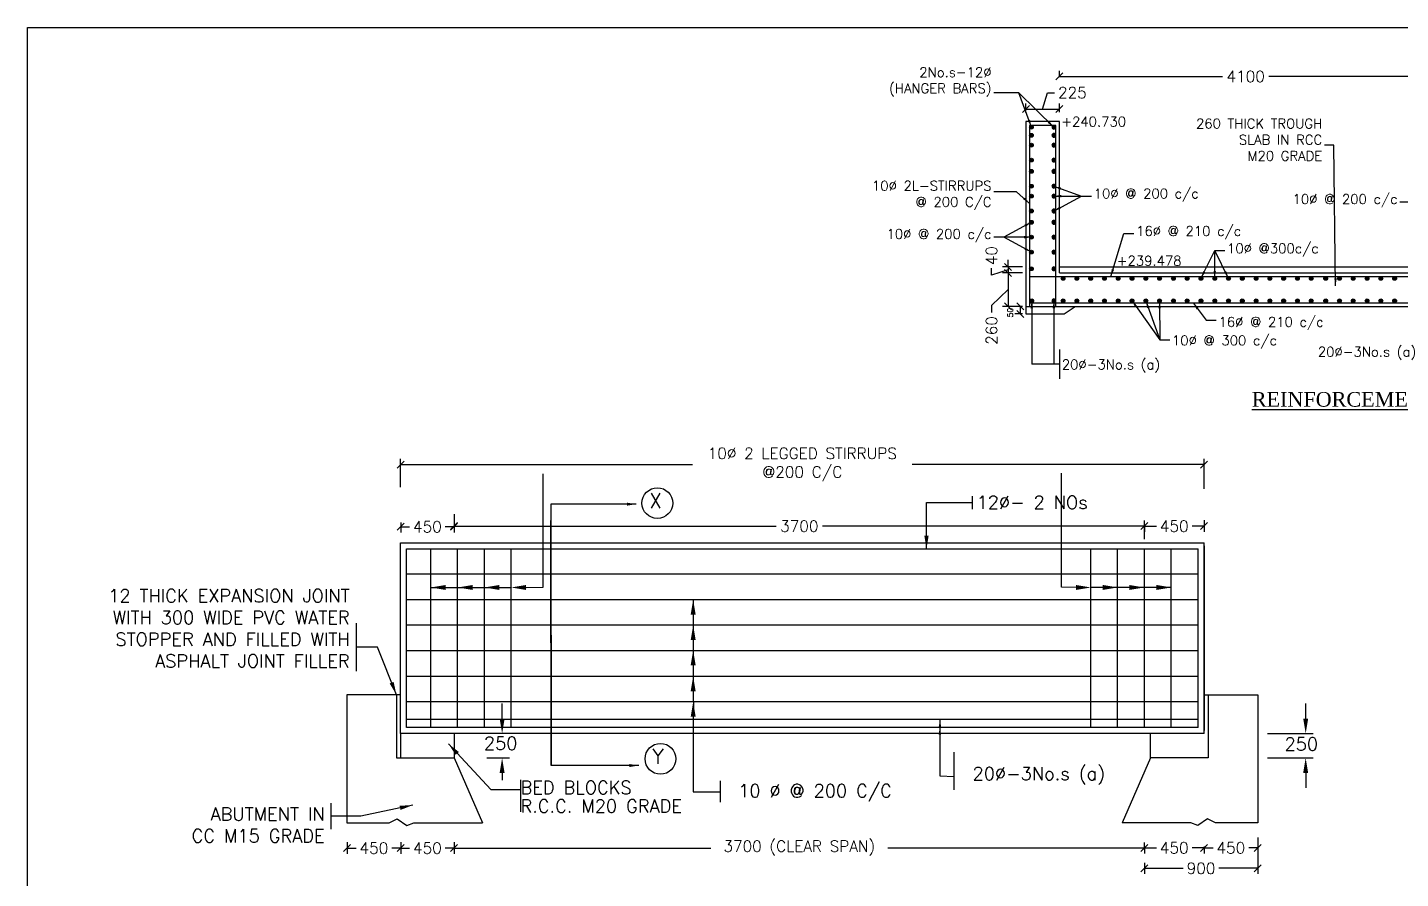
# Model space of a CAD drawing. Header units: inches. Extents: x 103704 to 195057, y -107980 to 89240.
# Drawn here: x 150575 to 169005, y -95911 to -84488 of the extents above; entities that cross this region are included whole.
import ezdxf
from ezdxf.enums import TextEntityAlignment as Align

# ---------------------------------------------------------------- set-up
doc = ezdxf.new("R2010")
doc.units = ezdxf.units.IN
doc.header["$LTSCALE"] = 100
doc.header["$MEASUREMENT"] = 0
doc.header["$PDMODE"] = 3
for name, color, linetype in [('Dim', 7, 'Continuous'), ('ren', 7, 'Continuous'), ('Text', 7, 'Continuous')]:
    doc.layers.add(name, color=color, linetype=linetype)
doc.styles.add('ARIAL', font='times.ttf')
doc.styles.add('ROMANS', font='romans')
doc.dimstyles.new('ISO-25', dxfattribs={"dimscale": 50, "dimtxt": 2.5, "dimasz": 2.5, "dimexe": 1.25, "dimexo": 0.625, "dimtad": 1, "dimtxsty": 'ROMANS', "dimcen": 2.5, "dimadec": 0, "dimazin": 0, "dimtfac": 1, "dimtmove": 0, "dimatfit": 3, "dimfxl": 1, "dimarcsym": 0})
doc.dimstyles.new('Raj-50', dxfattribs={"dimscale": 50, "dimtxt": 2, "dimasz": 1.25, "dimexe": 1, "dimexo": 0.625, "dimtad": 0, "dimtxsty": 'ROMANS', "dimblk": 'OBLIQUE', "dimcen": 1.25, "dimclrd": 256, "dimclre": 256, "dimclrt": 256, "dimadec": 0, "dimazin": 0, "dimtfac": 1, "dimtmove": 1, "dimatfit": 3, "dimfxl": 1, "dimlwd": -1, "dimlwe": -1, "dimarcsym": 0})
doc.dimstyles.new('Raj-75', dxfattribs={"dimscale": 75, "dimtxt": 2, "dimasz": 1.25, "dimexe": 1, "dimexo": 0.625, "dimtad": 0, "dimtxsty": 'ROMANS', "dimblk": 'OBLIQUE', "dimcen": 1.25, "dimclrd": 256, "dimclre": 256, "dimclrt": 256, "dimadec": 0, "dimazin": 0, "dimtfac": 1, "dimtmove": 1, "dimatfit": 3, "dimfxl": 1, "dimlwd": -1, "dimlwe": -1, "dimarcsym": 0})

# ---------------------------------------------------------------- blocks, each defined once
blk = doc.blocks.new('_Oblique')
at = {"color": 0, "linetype": 'ByBlock', "lineweight": -2}
blk.add_line((-0.5, -0.5), (0.5, 0.5), dxfattribs=at)
blk = doc.blocks.new('*D175')
at = {"layer": 'Defpoints', "color": 0, "transparency": 16777216}
for p in [(154865, -95375), (155585, -95375), (155585, -95502)]:
    blk.add_point(p, dxfattribs=at)
at = {"layer": 'Dim', "transparency": 16777216}
for p, q in [((154865, -95422), (154865, -95577)), ((155585, -95422), (155585, -95577)), ((154865, -95502), (154985, -95502)), ((155585, -95502), (155465, -95502))]:
    blk.add_line(p, q, dxfattribs=at)
at = {"layer": 'Dim', "transparency": 16777216, "xscale": 93.75, "yscale": 93.75, "zscale": 93.75, "rotation": 180}
blk.add_blockref('_Oblique', (154865, -95502), dxfattribs=at)
at = {"layer": 'Dim', "transparency": 16777216, "xscale": 93.75, "yscale": 93.75, "zscale": 93.75}
blk.add_blockref('_Oblique', (155585, -95502), dxfattribs=at)
at = {"layer": 'Dim', "transparency": 16777216, "insert": (155225, -95502), "char_height": 150, "attachment_point": 5, "style": 'ROMANS'}
blk.add_mtext('450', dxfattribs=at)
blk = doc.blocks.new('*D176')
at = {"layer": 'Defpoints', "color": 0, "transparency": 16777216}
for p in [(155585, -95400), (156302, -95375), (156302, -95502)]:
    blk.add_point(p, dxfattribs=at)
at = {"layer": 'Dim', "transparency": 16777216}
for p, q in [((155585, -95447), (155585, -95577)), ((156302, -95422), (156302, -95577)), ((155585, -95502), (155704, -95502)), ((156302, -95502), (156183, -95502))]:
    blk.add_line(p, q, dxfattribs=at)
at = {"layer": 'Dim', "transparency": 16777216, "xscale": 93.75, "yscale": 93.75, "zscale": 93.75, "rotation": 180}
blk.add_blockref('_Oblique', (155585, -95502), dxfattribs=at)
at = {"layer": 'Dim', "transparency": 16777216, "xscale": 93.75, "yscale": 93.75, "zscale": 93.75}
blk.add_blockref('_Oblique', (156302, -95502), dxfattribs=at)
at = {"layer": 'Dim', "transparency": 16777216, "insert": (155943, -95502), "char_height": 150, "attachment_point": 5, "style": 'ROMANS'}
blk.add_mtext('450', dxfattribs=at)
blk = doc.blocks.new('*D177')
at = {"layer": 'Defpoints', "color": 0, "transparency": 16777216}
for p in [(165567, -91131), (166367, -91054), (166367, -91181)]:
    blk.add_point(p, dxfattribs=at)
at = {"layer": 'Dim', "transparency": 16777216}
for p, q in [((165567, -91178), (165567, -91256)), ((165567, -91181), (165728, -91181)), ((166367, -91181), (166207, -91181)), ((166367, -91101), (166367, -91256))]:
    blk.add_line(p, q, dxfattribs=at)
at = {"layer": 'Dim', "transparency": 16777216, "xscale": 93.75, "yscale": 93.75, "zscale": 93.75, "rotation": 180}
blk.add_blockref('_Oblique', (165567, -91181), dxfattribs=at)
at = {"layer": 'Dim', "transparency": 16777216, "xscale": 93.75, "yscale": 93.75, "zscale": 93.75}
blk.add_blockref('_Oblique', (166367, -91181), dxfattribs=at)
at = {"layer": 'Dim', "transparency": 16777216, "insert": (165967, -91181), "char_height": 150, "attachment_point": 5, "style": 'ROMANS'}
blk.add_mtext('450', dxfattribs=at)
blk = doc.blocks.new('*D178')
at = {"layer": 'Defpoints', "color": 0, "transparency": 16777216}
for p in [(165567, -95465), (166367, -95434), (166367, -95499)]:
    blk.add_point(p, dxfattribs=at)
at = {"layer": 'Dim', "transparency": 16777216}
for p, q in [((165567, -95499), (165728, -95499)), ((165567, -95512), (165567, -95574)), ((166367, -95499), (166207, -95499)), ((166367, -95481), (166367, -95574))]:
    blk.add_line(p, q, dxfattribs=at)
at = {"layer": 'Dim', "transparency": 16777216, "xscale": 93.75, "yscale": 93.75, "zscale": 93.75, "rotation": 180}
blk.add_blockref('_Oblique', (165567, -95499), dxfattribs=at)
at = {"layer": 'Dim', "transparency": 16777216, "xscale": 93.75, "yscale": 93.75, "zscale": 93.75}
blk.add_blockref('_Oblique', (166367, -95499), dxfattribs=at)
at = {"layer": 'Dim', "transparency": 16777216, "insert": (165967, -95499), "char_height": 150, "attachment_point": 5, "style": 'ROMANS'}
blk.add_mtext('450', dxfattribs=at)
blk = doc.blocks.new('*D179')
at = {"layer": 'Defpoints', "color": 0, "transparency": 16777216}
for p in [(156302, -90971), (165567, -91181), (165567, -91403)]:
    blk.add_point(p, dxfattribs=at)
at = {"layer": 'Dim', "transparency": 16777216}
for p, q in [((156302, -91018), (156302, -91256)), ((156302, -91181), (160623, -91181)), ((165567, -91181), (161246, -91181)), ((165567, -91357), (165567, -91106))]:
    blk.add_line(p, q, dxfattribs=at)
at = {"layer": 'Dim', "transparency": 16777216, "xscale": 93.75, "yscale": 93.75, "zscale": 93.75, "rotation": 180}
blk.add_blockref('_Oblique', (156302, -91181), dxfattribs=at)
at = {"layer": 'Dim', "transparency": 16777216, "xscale": 93.75, "yscale": 93.75, "zscale": 93.75}
blk.add_blockref('_Oblique', (165567, -91181), dxfattribs=at)
at = {"layer": 'Dim', "transparency": 16777216, "insert": (160935, -91181), "char_height": 150, "attachment_point": 5, "style": 'ROMANS'}
blk.add_mtext('3700', dxfattribs=at)
blk = doc.blocks.new('*D180')
at = {"layer": 'Defpoints', "color": 0, "transparency": 16777216}
for p in [(155585, -91085), (156302, -91085), (156302, -91189)]:
    blk.add_point(p, dxfattribs=at)
at = {"layer": 'Dim', "transparency": 16777216}
for p, q in [((155585, -91132), (155585, -91264)), ((155585, -91189), (155704, -91189)), ((156302, -91189), (156183, -91189)), ((156302, -91132), (156302, -91264))]:
    blk.add_line(p, q, dxfattribs=at)
at = {"layer": 'Dim', "transparency": 16777216, "xscale": 93.75, "yscale": 93.75, "zscale": 93.75, "rotation": 180}
blk.add_blockref('_Oblique', (155585, -91189), dxfattribs=at)
at = {"layer": 'Dim', "transparency": 16777216, "xscale": 93.75, "yscale": 93.75, "zscale": 93.75}
blk.add_blockref('_Oblique', (156302, -91189), dxfattribs=at)
at = {"layer": 'Dim', "transparency": 16777216, "insert": (155943, -91189), "char_height": 150, "attachment_point": 5, "style": 'ROMANS'}
blk.add_mtext('450', dxfattribs=at)
blk = doc.blocks.new('*D181')
at = {"layer": 'Defpoints', "color": 0, "transparency": 16777216}
for p in [(166367, -95434), (167087, -95314), (167087, -95499)]:
    blk.add_point(p, dxfattribs=at)
at = {"layer": 'Dim', "transparency": 16777216}
for p, q in [((167087, -95361), (167087, -95574)), ((166367, -95481), (166367, -95574)), ((166367, -95499), (166488, -95499)), ((167087, -95499), (166967, -95499))]:
    blk.add_line(p, q, dxfattribs=at)
at = {"layer": 'Dim', "transparency": 16777216, "xscale": 93.75, "yscale": 93.75, "zscale": 93.75, "rotation": 180}
blk.add_blockref('_Oblique', (166367, -95499), dxfattribs=at)
at = {"layer": 'Dim', "transparency": 16777216, "xscale": 93.75, "yscale": 93.75, "zscale": 93.75}
blk.add_blockref('_Oblique', (167087, -95499), dxfattribs=at)
at = {"layer": 'Dim', "transparency": 16777216, "insert": (166727, -95499), "char_height": 150, "attachment_point": 5, "style": 'ROMANS'}
blk.add_mtext('450', dxfattribs=at)
blk = doc.blocks.new('*D182')
at = {"layer": 'Defpoints', "color": 0, "transparency": 16777216}
for p in [(156302, -95502), (165567, -95502), (165567, -95567)]:
    blk.add_point(p, dxfattribs=at)
at = {"layer": 'Dim', "transparency": 16777216}
for p, q in [((165567, -95520), (165567, -95427)), ((156302, -95502), (159745, -95502)), ((156302, -95549), (156302, -95577)), ((165567, -95502), (162124, -95502))]:
    blk.add_line(p, q, dxfattribs=at)
at = {"layer": 'Dim', "transparency": 16777216, "xscale": 93.75, "yscale": 93.75, "zscale": 93.75, "rotation": 180}
blk.add_blockref('_Oblique', (156302, -95502), dxfattribs=at)
at = {"layer": 'Dim', "transparency": 16777216, "xscale": 93.75, "yscale": 93.75, "zscale": 93.75}
blk.add_blockref('_Oblique', (165567, -95502), dxfattribs=at)
at = {"layer": 'Dim', "transparency": 16777216, "insert": (160935, -95502), "char_height": 150, "attachment_point": 5, "style": 'ROMANS'}
blk.add_mtext('3700 (CLEAR SPAN)', dxfattribs=at)
blk = doc.blocks.new('*D183')
at = {"layer": 'Defpoints', "color": 0, "transparency": 16777216}
for p in [(167087, -95491), (165567, -95656), (167087, -95773)]:
    blk.add_point(p, dxfattribs=at)
at = {"layer": 'Dim', "transparency": 16777216}
for p, q in [((167087, -95538), (167087, -95848)), ((165567, -95702), (165567, -95848)), ((165567, -95773), (166088, -95773)), ((167087, -95773), (166567, -95773))]:
    blk.add_line(p, q, dxfattribs=at)
at = {"layer": 'Dim', "transparency": 16777216, "xscale": 93.75, "yscale": 93.75, "zscale": 93.75, "rotation": 180}
blk.add_blockref('_Oblique', (165567, -95773), dxfattribs=at)
at = {"layer": 'Dim', "transparency": 16777216, "xscale": 93.75, "yscale": 93.75, "zscale": 93.75}
blk.add_blockref('_Oblique', (167087, -95773), dxfattribs=at)
at = {"layer": 'Dim', "transparency": 16777216, "insert": (166327, -95773), "char_height": 150, "attachment_point": 5, "style": 'ROMANS'}
blk.add_mtext('900', dxfattribs=at)
blk = doc.blocks.new('*D184')
at = {"layer": 'Defpoints', "color": 0, "transparency": 16777216}
for p in [(155582, -90354), (155582, -90703), (166367, -90729)]:
    blk.add_point(p, dxfattribs=at)
at = {"layer": 'Dim', "transparency": 16777216}
for p, q in [((155582, -90656), (155582, -90279)), ((166367, -90682), (166367, -90279)), ((155582, -90354), (159499, -90354)), ((166367, -90354), (162450, -90354))]:
    blk.add_line(p, q, dxfattribs=at)
at = {"layer": 'Dim', "transparency": 16777216, "xscale": 93.75, "yscale": 93.75, "zscale": 93.75, "rotation": 180}
blk.add_blockref('_Oblique', (155582, -90354), dxfattribs=at)
at = {"layer": 'Dim', "transparency": 16777216, "xscale": 93.75, "yscale": 93.75, "zscale": 93.75}
blk.add_blockref('_Oblique', (166367, -90354), dxfattribs=at)
at = {"layer": 'Dim', "transparency": 16777216, "insert": (160975, -90354), "char_height": 150, "attachment_point": 5, "style": 'ROMANS'}
blk.add_mtext('10%%C 2 LEGGED STIRRUPS\\P@200 C/C ', dxfattribs=at)
blk = doc.blocks.new('*D192')
at = {"layer": 'Defpoints', "color": 0, "transparency": 16777216}
for p in [(163976, -85675), (164426, -85583), (164426, -85670)]:
    blk.add_point(p, dxfattribs=at)
at = {"layer": 'Dim', "transparency": 16777216}
for p, q in [((163976, -85629), (163976, -85508)), ((164201, -85583), (164267, -85363)), ((164267, -85363), (164360, -85363)), ((164426, -85623), (164426, -85508)), ((163976, -85583), (164426, -85583))]:
    blk.add_line(p, q, dxfattribs=at)
at = {"layer": 'Dim', "transparency": 16777216, "xscale": 93.75, "yscale": 93.75, "zscale": 93.75, "rotation": 180}
blk.add_blockref('_Oblique', (163976, -85583), dxfattribs=at)
at = {"layer": 'Dim', "transparency": 16777216, "xscale": 93.75, "yscale": 93.75, "zscale": 93.75}
blk.add_blockref('_Oblique', (164426, -85583), dxfattribs=at)
at = {"layer": 'Dim', "transparency": 16777216, "insert": (164600, -85363), "char_height": 150, "attachment_point": 5, "style": 'ROMANS'}
blk.add_mtext('225', dxfattribs=at)
blk = doc.blocks.new('*D194')
at = {"layer": 'Defpoints', "color": 0, "transparency": 16777216}
for p in [(163976, -87702), (163736, -87782), (163976, -87782)]:
    blk.add_point(p, dxfattribs=at)
at = {"layer": 'Dim', "transparency": 16777216}
for p, q in [((163515, -87813), (163515, -87719)), ((163929, -87702), (163661, -87702)), ((163736, -87702), (163736, -87608)), ((163736, -87702), (163736, -87782)), ((163736, -87702), (163736, -87782)), ((163736, -87742), (163515, -87813)), ((163929, -87782), (163661, -87782)), ((163736, -87782), (163736, -87875))]:
    blk.add_line(p, q, dxfattribs=at)
at = {"layer": 'Dim', "transparency": 16777216, "xscale": 93.75, "yscale": 93.75, "zscale": 93.75}
for p, rotation in [((163736, -87702), 270), ((163736, -87782), 90)]:
    blk.add_blockref('_Oblique', p, dxfattribs=dict(at, rotation=rotation))
at = {"layer": 'Dim', "transparency": 16777216, "insert": (163515, -87551), "char_height": 150, "attachment_point": 5, "rotation": 90, "style": 'ROMANS'}
blk.add_mtext('40', dxfattribs=at)
blk = doc.blocks.new('*D195')
at = {"layer": 'Defpoints', "color": 0, "transparency": 16777216}
for p in [(163976, -87782), (163736, -88232), (163976, -88232)]:
    blk.add_point(p, dxfattribs=at)
at = {"layer": 'Dim', "transparency": 16777216}
for p, q in [((163929, -87782), (163661, -87782)), ((163736, -87782), (163736, -88232)), ((163736, -88007), (163515, -88221)), ((163515, -88221), (163515, -88315)), ((163929, -88232), (163661, -88232))]:
    blk.add_line(p, q, dxfattribs=at)
at = {"layer": 'Dim', "transparency": 16777216, "xscale": 93.75, "yscale": 93.75, "zscale": 93.75}
for p, rotation in [((163736, -87782), 90), ((163736, -88232), 270)]:
    blk.add_blockref('_Oblique', p, dxfattribs=dict(at, rotation=rotation))
at = {"layer": 'Dim', "transparency": 16777216, "insert": (163515, -88555), "char_height": 150, "attachment_point": 5, "rotation": 90, "style": 'ROMANS'}
blk.add_mtext('260', dxfattribs=at)
blk = doc.blocks.new('A$C499103CF')
at = {"ltscale": 5}
h = blk.add_hatch(color=256, dxfattribs=at)
edge = h.paths.add_edge_path()
edge.add_arc((0, 0), 25, 0, 360)
blk.add_circle((0, 0), 25, dxfattribs=at)
blk = doc.blocks.new('*D196')
at = {"layer": 'Defpoints', "color": 0, "transparency": 16777216}
for p in [(169426, -85145), (164426, -85190), (169426, -85190)]:
    blk.add_point(p, dxfattribs=at)
at = {"layer": 'Dim', "transparency": 16777216}
for p, q in [((164426, -85143), (164426, -85070)), ((164426, -85145), (166614, -85145)), ((169426, -85145), (167237, -85145)), ((169426, -85143), (169426, -85070))]:
    blk.add_line(p, q, dxfattribs=at)
at = {"layer": 'Dim', "transparency": 16777216, "xscale": 93.75, "yscale": 93.75, "zscale": 93.75, "rotation": 180}
blk.add_blockref('_Oblique', (164426, -85145), dxfattribs=at)
at = {"layer": 'Dim', "transparency": 16777216, "xscale": 93.75, "yscale": 93.75, "zscale": 93.75}
blk.add_blockref('_Oblique', (169426, -85145), dxfattribs=at)
at = {"layer": 'Dim', "transparency": 16777216, "insert": (166926, -85145), "char_height": 150, "attachment_point": 5, "style": 'ROMANS'}
blk.add_mtext('4100', dxfattribs=at)
blk = doc.blocks.new('*D191')
at = {"layer": 'Defpoints', "color": 0, "transparency": 16777216}
for p in [(163902, -88232), (163976, -88232), (163976, -88332)]:
    blk.add_point(p, dxfattribs=at)
at = {"layer": 'Dim', "transparency": 16777216}
for p, q in [((163929, -88232), (163827, -88232)), ((163902, -88332), (163902, -88232)), ((163929, -88332), (163827, -88332))]:
    blk.add_line(p, q, dxfattribs=at)
at = {"layer": 'Dim', "transparency": 16777216, "xscale": 93.75, "yscale": 93.75, "zscale": 93.75}
for p, rotation in [((163902, -88232), 90), ((163902, -88332), 270)]:
    blk.add_blockref('_Oblique', p, dxfattribs=dict(at, rotation=rotation))
at = {"layer": 'Dim', "transparency": 16777216, "insert": (163765, -88315), "char_height": 75, "attachment_point": 5, "rotation": 90, "style": 'ROMANS'}
blk.add_mtext('50', dxfattribs=at)

msp = doc.modelspace()

# ---------------------------------------------------------------- linework, layer by layer
at = {"color": 7, "ltscale": 5}
for p, q in [((164425.619, -85751.584), (163975.619, -85751.584)), ((163975.619, -85751.584), (163975.619, -88231.584)), ((164425.619, -87781.584), (164425.619, -85751.584)), ((164425.619, -87701.584), (169425.619, -87701.584)), ((164425.619, -87781.584), (169425.619, -87781.584)), ((163975.619, -88231.584), (169875.619, -88231.584))]:
    msp.add_line(p, q, dxfattribs=at)
at = {"color": 0}
for p, q in [((155581.883, -93963.426), (155581.883, -91403.426)), ((155581.883, -91403.426), (166367.337, -91403.426)), ((155581.883, -91403.426), (166367.337, -91403.426)), ((166367.337, -93963.426), (166367.337, -91403.426)), ((166367.337, -91443.426), (166367.337, -93923.426)), ((154861.883, -93443.426), (154861.883, -94292.228)), ((155586.863, -93443.426), (154861.883, -93443.426)), ((155527.053, -93443.426), (155527.053, -94292.228)), ((166362.357, -93443.426), (167087.337, -93443.426)), ((166422.168, -93443.426), (166422.168, -94292.228)), ((167087.337, -93443.426), (167087.337, -94292.228)), ((166367.337, -93963.426), (155581.883, -93963.426)), ((155581.883, -93963.426), (155581.883, -94292.228)), ((156301.883, -93963.426), (156301.883, -94292.228)), ((154861.883, -94292.228), (154861.883, -95161.606)), ((155527.053, -94292.228), (156301.883, -94292.228)), ((156301.883, -94292.228), (156680.9, -95162.691)), ((165647.337, -94292.228), (165268.32, -95162.691)), ((166422.168, -94292.228), (165647.337, -94292.228)), ((167087.337, -94292.228), (167087.337, -95161.606)), ((154861.883, -95161.606), (155430.417, -95162.691)), ((155430.417, -95162.691), (155537.044, -95108.949)), ((155537.044, -95108.949), (155665.452, -95197.548)), ((155665.452, -95197.548), (155760.938, -95162.691)), ((155760.938, -95162.691), (156680.9, -95162.691)), ((166188.282, -95162.691), (165268.32, -95162.691)), ((166283.768, -95197.548), (166188.282, -95162.691)), ((166412.176, -95108.949), (166283.768, -95197.548)), ((166518.803, -95162.691), (166412.176, -95108.949)), ((167087.337, -95161.606), (166518.803, -95162.691))]:
    msp.add_line(p, q, dxfattribs=at)
at = {"color": 0, "ltscale": 5}
msp.add_line((165647.337, -94292.228), (165647.337, -93963.426), dxfattribs=at)
at = {"color": 7}
msp.add_lwpolyline([(195056.548, -107979.679), (150574.81, -107979.679), (150574.81, -84487.808), (195056.548, -84487.808)], close=True, dxfattribs=at)
at = {"layer": 'Dim'}
for p, q in [((163975.619, -88231.584), (163975.619, -88331.584)), ((164491.753, -88331.584), (164635.22, -88231.584)), ((163975.619, -88331.584), (164491.753, -88331.584)), ((157496.428, -92001), (157496.428, -90480.047)), ((164452.792, -92001), (164452.792, -90469.332)), ((163261.412, -90953.219), (163261.412, -90777.849)), ((157268.373, -92003.891), (157496.428, -92001)), ((164680.848, -92003.891), (164452.792, -92001)), ((154992.788, -93127.852), (154992.788, -92483.423)), ((159510.142, -93397.329), (159513.033, -93677.201)), ((156945.841, -93763.426), (156945.841, -93563.426)), ((167731.296, -93763.426), (167731.296, -93563.426)), ((159510.142, -93739.461), (159510.142, -94747.375)), ((167217.337, -93963.426), (167831.296, -93963.426)), ((156738.862, -94292.228), (157045.841, -94292.228)), ((163012.038, -94718.952), (163012.038, -94215.015)), ((167217.337, -94292.228), (167831.296, -94292.228)), ((156945.841, -94492.228), (156945.841, -94592.228)), ((167731.296, -94492.228), (167731.296, -94692.228)), ((157191.197, -94584.113), (157191.197, -95015.573)), ((159873.272, -94598.87), (159873.272, -94887.194)), ((154650.374, -95247.997), (154650.374, -94899.634)), ((159510.142, -94747.375), (159873.272, -94747.375))]:
    msp.add_line(p, q, dxfattribs=at)
at = {"layer": 'Dim', "color": 7, "ltscale": 5}
msp.add_line((164428.08, -88811.267), (164428.08, -89202.606), dxfattribs=at)
at = {"layer": 'Dim', "color": 7}
msp.add_line((164428.08, -89008.748), (164053.744, -89008.748), dxfattribs=at)
at = {"layer": 'Dim'}
for points in [[(156188.373, -92003.891), (156708.373, -92003.891), (157068.373, -92003.891)], [(165727.337, -92003.891), (165207.337, -92003.891), (164847.337, -92003.891)], [(159510.142, -92369.146), (159510.142, -92889.146), (159510.142, -93249.146)], [(162823.033, -93776.532), (162822.799, -94533.577), (163012.038, -94541.897)]]:
    msp.add_lwpolyline(points, dxfattribs=at)
for centre in [(159029.405, -90871.735), (159070.712, -94303.946)]:
    msp.add_circle(centre, 206.457, dxfattribs=at)
for points in [[(156188.373, -92037.224), (155988.373, -92003.891), (156188.373, -91970.557)], [(156552.108, -92037.224), (156352.108, -92003.891), (156552.108, -91970.557)], [(156908.373, -92037.224), (156708.373, -92003.891), (156908.373, -91970.557)], [(157268.373, -92037.224), (157068.373, -92003.891), (157268.373, -91970.557)], [(164647.337, -92037.224), (164847.337, -92003.891), (164647.337, -91970.557)], [(165007.337, -92037.224), (165207.337, -92003.891), (165007.337, -91970.557)], [(165363.602, -92037.224), (165563.602, -92003.891), (165363.602, -91970.557)], [(165727.337, -92037.224), (165927.337, -92003.891), (165727.337, -91970.557)], [(159476.809, -92369.146), (159510.142, -92169.146), (159543.476, -92369.146)], [(159476.809, -92709.852), (159510.142, -92509.852), (159543.476, -92709.852)], [(159476.809, -93048.844), (159510.142, -92848.844), (159543.476, -93048.844)], [(159476.809, -93397.329), (159510.142, -93197.329), (159543.476, -93397.329)], [(159476.809, -93739.461), (159510.142, -93539.461), (159543.476, -93739.461)], [(156912.508, -93763.426), (156979.175, -93763.426), (156945.841, -93963.426)], [(162806.069, -93874.75), (162822.736, -93774.75), (162839.403, -93874.75)], [(167697.963, -93763.426), (167764.629, -93763.426), (167731.296, -93963.426)], [(162803.96, -93980.142), (162820.627, -93880.142), (162837.294, -93980.142)], [(156912.508, -94492.228), (156979.175, -94492.228), (156945.841, -94292.228)], [(167697.963, -94492.228), (167764.629, -94492.228), (167731.296, -94292.228)]]:
    msp.add_solid(points, dxfattribs=at)
at = {"layer": 'ren', "color": 7, "ltscale": 5}
for p, q in [((164025.619, -87828.469), (169825.619, -87828.469)), ((164025.619, -88183.281), (169825.619, -88183.281))]:
    msp.add_line(p, q, dxfattribs=at)
at = {"layer": 'ren', "ltscale": 5}
for p, q in [((155661.883, -93883.426), (155661.883, -91483.426)), ((155661.883, -91483.426), (166287.337, -91483.426)), ((155988.373, -93883.426), (155988.373, -91483.426)), ((156348.373, -93883.426), (156348.373, -91483.426)), ((156708.373, -93883.426), (156708.373, -91483.426)), ((157068.373, -93883.426), (157068.373, -91483.426)), ((164847.337, -93883.426), (164847.337, -91483.426)), ((165207.337, -93883.426), (165207.337, -91483.426)), ((165567.337, -93883.426), (165567.337, -91483.426)), ((165927.337, -93883.426), (165927.337, -91483.426)), ((166287.337, -93883.426), (166287.337, -91483.426)), ((166287.337, -91826.29), (155661.883, -91826.29)), ((166287.337, -92169.146), (155661.883, -92169.146)), ((166287.337, -92512.002), (155661.883, -92512.002)), ((166287.337, -92854.858), (155661.883, -92854.858)), ((166287.337, -93197.714), (155661.883, -93197.714)), ((166287.337, -93540.57), (155661.883, -93540.57)), ((166287.337, -93776.532), (155661.883, -93776.532)), ((166287.337, -93883.426), (155661.883, -93883.426))]:
    msp.add_line(p, q, dxfattribs=at)
at = {"layer": 'ren', "color": 7, "ltscale": 5}
msp.add_lwpolyline([(164375.619, -88231.584), (164375.619, -85801.584), (164025.619, -85801.584), (164025.619, -88231.584)], close=True, dxfattribs=at)

# ---------------------------------------------------------------- block references
for p in [(164050.619, -85826.584), (164050.619, -85935.521), (164050.619, -86067.699), (164050.619, -86267.699), (164050.619, -86419.078), (164050.619, -86619.078), (164050.619, -86751.256), (164050.619, -86951.256), (164050.619, -87102.635), (164050.619, -87302.635), (164050.619, -87502.635), (164050.619, -87726.584), (164475.619, -87856.584), (164660.619, -87856.584), (164845.619, -87856.584), (165030.619, -87856.584), (165215.619, -87856.584), (165400.619, -87856.584), (165585.619, -87856.584), (165770.619, -87856.584), (165955.619, -87856.584), (166140.619, -87856.584), (166325.619, -87856.584), (166510.619, -87856.584), (166695.619, -87856.584), (166880.619, -87856.584), (167065.619, -87856.584), (167250.619, -87856.584), (167435.619, -87856.584), (167620.619, -87856.584), (167805.619, -87856.584), (168000.127, -87856.584), (168185.127, -87856.584), (168370.127, -87856.584), (168555.127, -87856.584), (168740.127, -87856.584), (168925.127, -87856.584), (164053.744, -88156.584), (164475.619, -88156.584), (164660.619, -88156.584), (164845.619, -88156.584), (165030.619, -88156.584), (165215.619, -88156.584), (165400.619, -88156.584), (165585.619, -88156.584), (165770.619, -88156.584), (165955.619, -88156.584), (166140.619, -88156.584), (166325.619, -88156.584), (166510.619, -88156.584), (166695.619, -88156.584), (166880.619, -88156.584), (167065.619, -88156.584), (167250.619, -88156.584), (167435.619, -88156.584), (167620.619, -88156.584), (167805.619, -88156.584), (168000.127, -88156.584), (168185.127, -88156.584), (168370.127, -88156.584), (168555.127, -88156.584), (168740.127, -88156.584), (168925.127, -88156.584)]:
    msp.add_blockref('A$C499103CF', p, dxfattribs=at)
at = {"layer": 'ren', "color": 7, "ltscale": 5, "xscale": -1}
for p in [(164350.619, -85826.584), (164350.619, -85935.521), (164350.619, -86067.699), (164350.619, -86267.699), (164350.619, -86419.078), (164350.619, -86619.078), (164350.619, -86751.256), (164350.619, -86951.256), (164350.619, -87102.635), (164350.619, -87302.635), (164350.619, -87502.635), (164350.619, -87726.584), (164350.619, -88156.584)]:
    msp.add_blockref('A$C499103CF', p, dxfattribs=at)

# ---------------------------------------------------------------- texts
at = {"color": 7, "linetype": 'Continuous', "insert": (170207.757, -89380.938), "char_height": 196.5598, "attachment_point": 2, "style": 'ARIAL'}
msp.add_mtext('{\\LREINFORCEMENT DETAILS OF TROUGH SLAB}', dxfattribs=at)
at = {"layer": 'Dim', "color": 7, "ltscale": 5, "style": 'ROMANS'}
msp.add_text('+240.730', height=130, dxfattribs=at).set_placement((164450.805, -85751.584), align=Align.MIDDLE_LEFT)
msp.add_text('+239.478', height=130, dxfattribs=at).set_placement((165630.663, -87722.97), align=Align.BOTTOM_CENTER)
at = {"layer": 'Dim', "color": 7, "ltscale": 5, "char_height": 130, "style": 'ROMANS'}
for s, insert, attachment_point in [('2No.s-12%%C\\P(HANGER BARS)', (163515.003, -85413.532), 9), ('260 THICK TROUGH \\PSLAB IN RCC\\PM20 GRADE', (167953.307, -86276.14), 9), ('10%%C 2L-STIRRUPS\\P@ 200 C/C', (163515.003, -86937.73), 9), ('10%%C @ 200 c/c', (164886.235, -86824.956), 7), ('10%%C @ 200 c/c', (168965.003, -86899.735), 9), ('10%%C @ 200 c/c', (163515.003, -87367.873), 9), ('16%%C @ 210 c/c', (165456.11, -87327.968), 7), ('10%%C @300c/c', (166676.141, -87560.671), 7), ('16%%C @ 210 c/c', (166561.909, -88548.221), 7), ('10%%C @ 300 c/c', (165937.031, -88796.135), 7), ('20%%C-3No.s (a)', (167894.83, -88948.779), 7), ('20%%C-3No.s (a)', (164457.571, -89119.794), 7)]:
    msp.add_mtext(s, dxfattribs=dict(at, insert=insert, attachment_point=attachment_point))
at = {"layer": 'Dim', "char_height": 200, "attachment_point": 1, "style": 'ROMANS'}
for s, insert in [('{\\Fsimplex.shx;X}', (158918.95, -90737.488)), ('{\\Fsimplex.shx;Y}', (158960.257, -94169.699))]:
    msp.add_mtext(s, dxfattribs=dict(at, insert=insert))
at = {"layer": 'Text', "style": 'ROMANS'}
for s, p in [('BED BLOCKS', (157192.093, -94776.482)), ('R.C.C. M20 GRADE', (157192.093, -95025.496))]:
    msp.add_text(s, height=175, dxfattribs=at).set_placement(p)
at = {"layer": 'Text', "char_height": 175, "style": 'ROMANS'}
for s, insert, attachment_point in [('{\\Fsimplex|c0;12%%C- 2 NOs}', (163313.955, -90773.987), 1), ('{\\Fsimplex|c0;12 THICK EXPANSION JOINT\\PWITH 300 WIDE PVC WATER\\PSTOPPER AND FILLED WITH\\PASPHALT JOINT FILLER}', (154898.607, -93078.16), 9), ('250', (157151.635, -94182.725), 9), ('250', (167897.876, -94192.893), 9), ('20%%C-3No.s (a)', (165038.272, -94647.779), 9), ('{\\Fsimplex|c0;10 %%C @ 200 C/C}', (162176.987, -94878.469), 9), ('{\\Fsimplex.shx|c1;ABUTMENT IN\\PCC M1\\Fsimplex.shx|c0;5\\Fsimplex.shx|c1; GRADE}', (154563.352, -94958.243), 3)]:
    msp.add_mtext(s, dxfattribs=dict(at, insert=insert, attachment_point=attachment_point))

# ---------------------------------------------------------------- dimensions: what is measured, and where the dimension line sits
at = {"layer": 'Dim', "color": 7}
for base, p1, p2, text, picture, middle in [((169425.619, -85144.955), (164425.619, -85189.59), (169425.619, -85189.59), '4100', '*D196', (166925.619, -85144.955)), ((164425.619, -85583.223), (163975.619, -85675.479), (164425.619, -85670.019), '225', '*D192', (164407.337, -85362.91))]:
    dim = msp.add_linear_dim(base=base, p1=p1, p2=p2, text=text, dimstyle='Raj-75', override={"dimfxl": 150}, dxfattribs=at)
    dim.commit()
    dim.dimension.update_dxf_attribs({"geometry": picture, "text_midpoint": middle})
for base, p1, p2, text, picture, middle in [((163735.513, -87781.584), (163975.619, -87701.584), (163975.619, -87781.584), '40', '*D194', (163515.201, -87671.999)), ((163735.513, -88231.584), (163975.619, -87781.584), (163975.619, -88231.584), '260', '*D195', (163515.201, -88361.716))]:
    dim = msp.add_linear_dim(base=base, p1=p1, p2=p2, angle=90, text=text, dimstyle='Raj-75', override={"dimfxl": 150}, dxfattribs=at)
    dim.commit()
    dim.dimension.update_dxf_attribs({"geometry": picture, "text_midpoint": middle, "dimtype": 160})
at = {"layer": 'Dim'}
dim = msp.add_linear_dim(base=(163902.174, -88231.584), p1=(163975.619, -88331.584), p2=(163975.619, -88231.584), angle=90, text='50', dimstyle='Raj-75', override={"dimtxt": 1, "dimfxl": 150}, dxfattribs=at)
dim.commit()
dim.dimension.update_dxf_attribs({"geometry": '*D191', "text_midpoint": (163765.106, -88314.727), "dimtype": 160})
for base, p1, p2, text, picture, middle in [((155581.883, -90353.956), (166367.337, -90728.631), (155581.883, -90703.239), '10%%C 2 LEGGED STIRRUPS\\P@200 C/C ', '*D184', (160974.61, -90353.956)), ((165567.337, -91181.212), (156301.883, -90971.417), (165567.337, -91403.426), '3700', '*D179', (160934.61, -91181.212)), ((156301.883, -91188.666), (155584.812, -91085.202), (156301.883, -91085.202), '450', '*D180', (155943.347, -91188.666)), ((166367.337, -91181.212), (165567.337, -91131.212), (166367.337, -91054.311), '450', '*D177', (165967.337, -91181.212)), ((165567.337, -95502.178), (156301.883, -95502.178), (165567.337, -95566.863), '3700 (CLEAR SPAN)', '*D182', (160934.61, -95502.178)), ((155584.812, -95502.178), (154864.812, -95375.277), (155584.812, -95375.277), '450', '*D175', (155224.812, -95502.178)), ((156301.883, -95502.178), (155584.812, -95400.277), (156301.883, -95375.277), '450', '*D176', (155943.347, -95502.178)), ((166367.337, -95499.459), (165567.337, -95465.026), (166367.337, -95434.216), '450', '*D178', (165967.337, -95499.459)), ((167087.337, -95499.459), (166367.337, -95434.216), (167087.337, -95314.201), '450', '*D181', (166727.337, -95499.459)), ((167087.337, -95773.255), (165567.337, -95655.597), (167087.337, -95491.126), '900', '*D183', (166327.337, -95773.255))]:
    dim = msp.add_linear_dim(base=base, p1=p1, p2=p2, text=text, dimstyle='Raj-75', override={"dimfxl": 150}, dxfattribs=at)
    dim.commit()
    dim.dimension.update_dxf_attribs({"geometry": picture, "text_midpoint": middle})

# ---------------------------------------------------------------- leaders
at = {"layer": 'Dim', "color": 7, "ltscale": 5, "annotation_type": 0, "has_hookline": 1}
for points, hookline_direction in [([(164350.619, -85826.584), (163881.233, -85363.943), (163546.253, -85363.943)], 1), ([(164025.619, -86849.015), (163850.022, -86691.793), (163546.253, -86691.793)], 1), ([(164350.619, -86951.256), (164720.713, -86751.256), (164854.985, -86751.256)], 0), ([(169500.619, -87031.482), (169130.525, -86831.482), (168996.253, -86831.482)], 1), ([(164050.619, -87502.635), (163680.525, -87302.635), (163546.253, -87302.635)], 1), ([(165114.543, -87831.584), (165290.588, -87253.2), (165424.86, -87253.2)], 0), ([(166510.619, -87856.584), (166510.619, -87482.542), (166644.891, -87482.542)], 0), ([(165585.619, -88156.584), (165771.509, -88680.399), (165905.781, -88680.399)], 0), ([(166220.342, -88183.281), (166396.387, -88414.357), (166530.659, -88414.357)], 0)]:
    msp.add_leader(points, dimstyle='Raj-50', override={"dimasz": 2, "dimgap": 0.625, "dimtad": 0}, dxfattribs=dict(at, hookline_direction=hookline_direction))
at = {"layer": 'Dim', "color": 7, "ltscale": 5}
for points in [[(164050.619, -85826.584), (163881.233, -85363.943)], [(164350.619, -86619.078), (164720.713, -86751.256)], [(164350.619, -86751.256), (164720.713, -86751.256)], [(164050.619, -87102.635), (163680.525, -87302.635)], [(164050.619, -87302.635), (163680.525, -87302.635)], [(166325.619, -87856.584), (166510.619, -87482.542)], [(166695.619, -87856.584), (166510.619, -87482.542)], [(164053.744, -88156.584), (164053.744, -89008.748)], [(164350.619, -88156.584), (164350.619, -89008.748)], [(165400.619, -88156.584), (165771.509, -88680.399)], [(165770.619, -88156.584), (165771.509, -88680.399)]]:
    msp.add_leader(points, dimstyle='Raj-50', override={"dimasz": 2, "dimgap": 0.625, "dimtad": 0}, dxfattribs=at)
at = {"layer": 'Dim', "color": 7, "ltscale": 5, "annotation_type": 0, "has_hookline": 1, "hookline_direction": 0, "horizontal_direction": (-1, 0, 0)}
msp.add_leader([(168132.912, -87955.38), (168108.961, -86067.726), (167984.557, -86067.726)], dimstyle='Raj-50', override={"dimasz": 2, "dimgap": 0.625, "dimtad": 0}, dxfattribs=at)
at = {"layer": 'Dim'}
for points, override in [([(158745.286, -90885.886), (157597.662, -90885.886), (157604.314, -94393.85)], {"dimgap": 0.625, "dimtad": 0}), ([(162641.807, -91483.426), (162641.807, -90865.534), (163261.412, -90865.534)], {"dimasz": 3.5, "dimtad": 0}), ([(158778.884, -94393.85), (157604.314, -94393.85), (157598.924, -91103.725)], {"dimgap": 0.625, "dimtad": 0}), ([(155988.373, -92003.891), (156348.373, -92003.891), (156708.373, -92003.891)], {"dimgap": 0.625, "dimtad": 0}), ([(165927.337, -92003.891), (165567.337, -92003.891), (165207.337, -92003.891)], {"dimgap": 0.625, "dimtad": 0}), ([(159510.142, -92169.146), (159510.142, -92529.146), (159510.142, -92889.146)], {"dimgap": 0.625, "dimtad": 0}), ([(155527.053, -93443.426), (155273.713, -92805.638), (154992.788, -92805.638)], {"dimasz": 3.5, "dimtad": 0}), ([(156224.888, -94102.573), (156792.289, -94716.704), (157191.197, -94716.704)], {"dimasz": 3.5, "dimgap": 0.625, "dimtad": 0}), ([(155746.689, -94925.393), (155049.282, -95073.815), (154650.374, -95073.815)], {"dimasz": 3.5, "dimtad": 0})]:
    msp.add_leader(points, dimstyle='ISO-25', override=override, dxfattribs=at)

doc.saveas('drawing.dxf')
